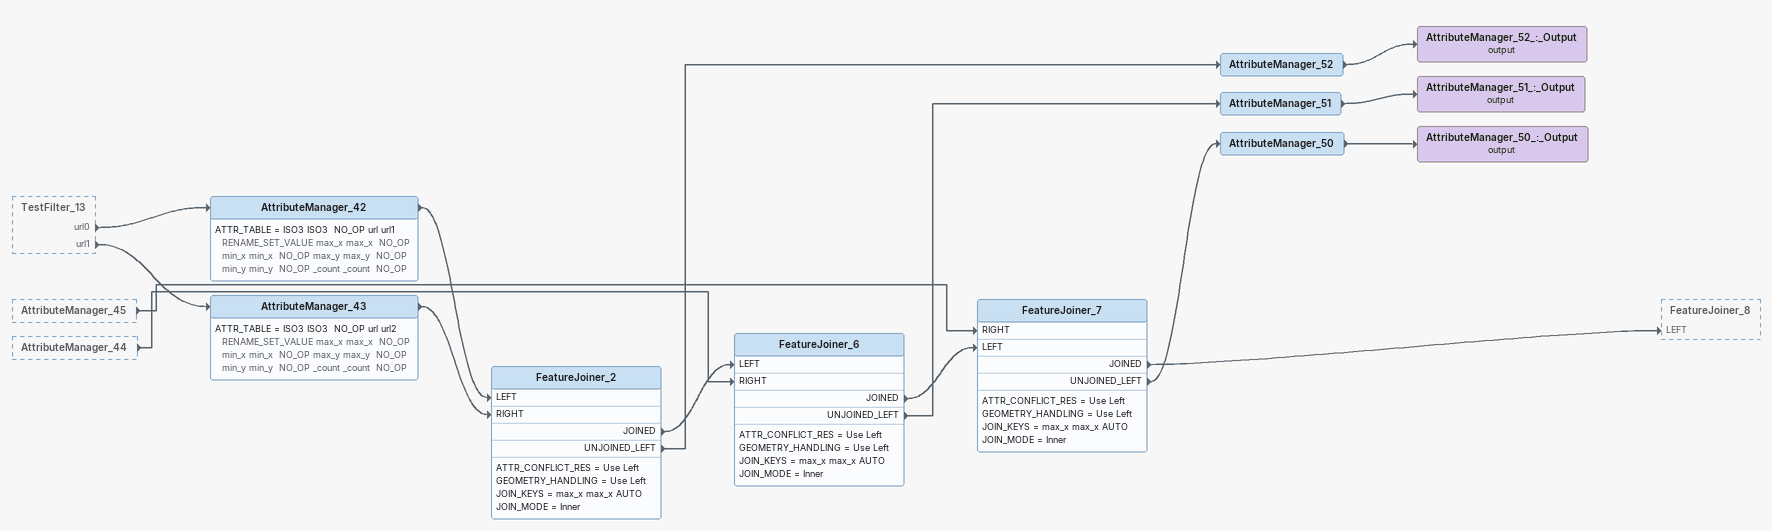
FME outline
TestFilter_13 [outside]
    url0 -> AttributeManager_42
    url1 -> AttributeManager_43
AttributeManager_45 [outside]
    -> FeatureJoiner_7 [RIGHT]
AttributeManager_44 [outside]
    -> FeatureJoiner_6 [RIGHT]
AttributeManager_42
    ATTR_TABLE = ISO3 ISO3  NO_OP url url1  RENAME_SET_VALUE max_x max_x  NO_OP min_x min_x  NO_OP max_y max_y  NO_OP min_y min_y  NO_OP _count _count  NO_OP
    -> FeatureJoiner_2 [LEFT]
AttributeManager_43
    ATTR_TABLE = ISO3 ISO3  NO_OP url url2  RENAME_SET_VALUE max_x max_x  NO_OP min_x min_x  NO_OP max_y max_y  NO_OP min_y min_y  NO_OP _count _count  NO_OP
    -> FeatureJoiner_2 [RIGHT]
FeatureJoiner_2
    ATTR_CONFLICT_RES = Use Left
    GEOMETRY_HANDLING = Use Left
    JOIN_KEYS = max_x max_x AUTO
    JOIN_MODE = Inner
    JOINED -> FeatureJoiner_6 [LEFT]
    UNJOINED_LEFT -> AttributeManager_52
AttributeManager_52
    -> AttributeManager_52_:_Output (output)
AttributeManager_52_:_Output (output)
FeatureJoiner_6
    ATTR_CONFLICT_RES = Use Left
    GEOMETRY_HANDLING = Use Left
    JOIN_KEYS = max_x max_x AUTO
    JOIN_MODE = Inner
    JOINED -> FeatureJoiner_7 [LEFT]
    UNJOINED_LEFT -> AttributeManager_51
AttributeManager_51
    -> AttributeManager_51_:_Output (output)
AttributeManager_51_:_Output (output)
FeatureJoiner_7
    ATTR_CONFLICT_RES = Use Left
    GEOMETRY_HANDLING = Use Left
    JOIN_KEYS = max_x max_x AUTO
    JOIN_MODE = Inner
    JOINED -> FeatureJoiner_8 [LEFT]
    UNJOINED_LEFT -> AttributeManager_50
AttributeManager_50
    -> AttributeManager_50_:_Output (output)
AttributeManager_50_:_Output (output)
